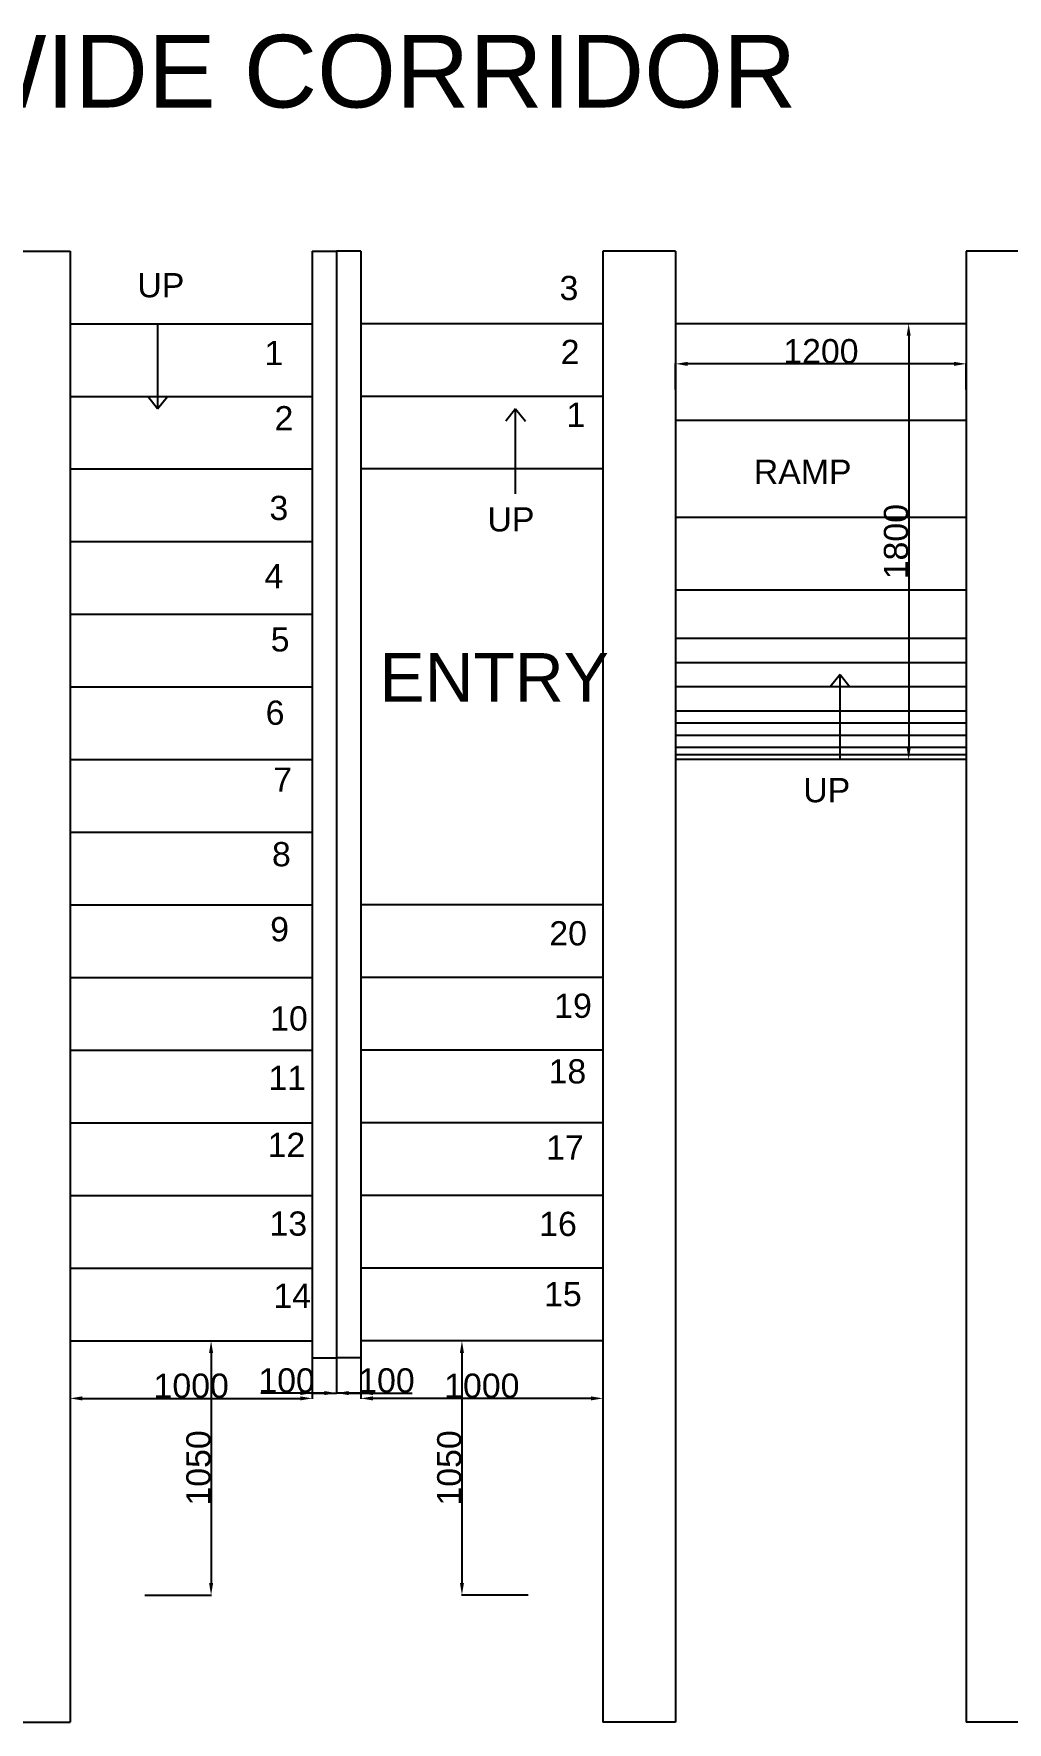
# Model space of a CAD drawing. Header units: millimetres. Extents: x 31576 to 52476, y 11068 to 27658.
# Drawn here: x 40776 to 44795, y 11908 to 18880 of the extents above; entities that cross this region are included whole.
import ezdxf

# ---------------------------------------------------------------- set-up
doc = ezdxf.new("R2010")
doc.units = ezdxf.units.MM
doc.styles.get("Standard").update_dxf_attribs({"font": 'arial.ttf'})
doc.dimstyles.new('ISO-25', dxfattribs={"dimtxt": 100, "dimasz": 50, "dimexe": 1.25, "dimexo": 0.625, "dimtad": 1, "dimdec": 1, "dimtxsty": 'Standard', "dimcen": 2.5, "dimadec": 0, "dimazin": 0, "dimtfac": 1, "dimtdec": 1, "dimtmove": 0, "dimatfit": 3, "dimfxl": 1, "dimarcsym": 0})

# ---------------------------------------------------------------- blocks, each defined once
blk = doc.blocks.new('*D65')
at = {"color": 0, "lineweight": -2, "transparency": 16777216}
for p, q in [((41234.6, 13482.9), (41509.3, 13482.9)), ((41508, 13432.9), (41508, 12482.9)), ((41234.6, 12432.9), (41509.3, 12432.9))]:
    blk.add_line(p, q, dxfattribs=at)
at = {"color": 0, "transparency": 16777216}
for points in [[(41499.7, 13432.9), (41516.4, 13432.9), (41508, 13482.9)], [(41499.7, 12482.9), (41516.4, 12482.9), (41508, 12432.9)]]:
    blk.add_solid(points, dxfattribs=at)
at = {"layer": 'Defpoints', "color": 0, "transparency": 16777216}
for p in [(41234, 13482.9), (41234, 12432.9), (41508, 12432.9)]:
    blk.add_point(p, dxfattribs=at)
at = {"color": 0, "transparency": 16777216, "insert": (41456.4, 12957.9), "char_height": 100, "attachment_point": 5, "rotation": 90}
blk.add_mtext('1050', dxfattribs=at)
blk = doc.blocks.new('*D66')
at = {"color": 0, "lineweight": -2, "transparency": 16777216}
for p, q in [((40925.9, 13482.2), (40925.9, 13243.9)), ((41925.9, 13482.2), (41925.9, 13243.9)), ((40975.9, 13245.1), (41875.9, 13245.1))]:
    blk.add_line(p, q, dxfattribs=at)
at = {"color": 0, "transparency": 16777216}
for points in [[(40975.9, 13253.5), (40975.9, 13236.8), (40925.9, 13245.1)], [(41875.9, 13253.5), (41875.9, 13236.8), (41925.9, 13245.1)]]:
    blk.add_solid(points, dxfattribs=at)
at = {"layer": 'Defpoints', "color": 0, "transparency": 16777216}
for p in [(40925.9, 13482.9), (41925.9, 13482.9), (41925.9, 13245.1)]:
    blk.add_point(p, dxfattribs=at)
at = {"color": 0, "transparency": 16777216, "insert": (41425.9, 13296.8), "char_height": 100, "attachment_point": 5}
blk.add_mtext('1000', dxfattribs=at)
blk = doc.blocks.new('*D67')
at = {"color": 0, "lineweight": -2, "transparency": 16777216}
for p, q in [((41925.9, 13411.8), (41925.9, 13265.7)), ((42025.9, 13411.8), (42025.9, 13265.7)), ((41875.9, 13267), (41825.9, 13267)), ((41925.9, 13267), (42025.9, 13267)), ((42075.9, 13267), (42338.3, 13267))]:
    blk.add_line(p, q, dxfattribs=at)
at = {"color": 0, "transparency": 16777216}
for points in [[(41875.9, 13275.3), (41875.9, 13258.7), (41925.9, 13267)], [(42075.9, 13275.3), (42075.9, 13258.7), (42025.9, 13267)]]:
    blk.add_solid(points, dxfattribs=at)
at = {"layer": 'Defpoints', "color": 0, "transparency": 16777216}
for p in [(41925.9, 13412.4), (42025.9, 13412.4), (42025.9, 13267)]:
    blk.add_point(p, dxfattribs=at)
at = {"color": 0, "transparency": 16777216, "insert": (42232.1, 13318.7), "char_height": 100, "attachment_point": 5}
blk.add_mtext('100', dxfattribs=at)
blk = doc.blocks.new('*D183')
at = {"color": 0, "lineweight": -2, "transparency": 16777216}
for p, q in [((43425.9, 17410.9), (43425.9, 17518.3)), ((44575.9, 17517.1), (43475.9, 17517.1)), ((44625.9, 17410.9), (44625.9, 17518.3))]:
    blk.add_line(p, q, dxfattribs=at)
at = {"color": 0, "transparency": 16777216}
for points in [[(43475.9, 17525.4), (43475.9, 17508.7), (43425.9, 17517.1)], [(44575.9, 17525.4), (44575.9, 17508.7), (44625.9, 17517.1)]]:
    blk.add_solid(points, dxfattribs=at)
at = {"layer": 'Defpoints', "color": 0, "transparency": 16777216}
for p in [(43425.9, 17517.1), (43425.9, 17410.3), (44625.9, 17410.3)]:
    blk.add_point(p, dxfattribs=at)
at = {"color": 0, "transparency": 16777216, "insert": (44025.9, 17568.7), "char_height": 100, "attachment_point": 5}
blk.add_mtext('1200', dxfattribs=at)
blk = doc.blocks.new('*D184')
at = {"color": 0, "lineweight": -2, "transparency": 16777216}
for p, q in [((44465.9, 17682.9), (44386.9, 17682.9)), ((44388.2, 17632.9), (44388.2, 15932.9)), ((44465.9, 15882.9), (44386.9, 15882.9))]:
    blk.add_line(p, q, dxfattribs=at)
at = {"color": 0, "transparency": 16777216}
for points in [[(44379.8, 17632.9), (44396.5, 17632.9), (44388.2, 17682.9)], [(44379.8, 15932.9), (44396.5, 15932.9), (44388.2, 15882.9)]]:
    blk.add_solid(points, dxfattribs=at)
at = {"layer": 'Defpoints', "color": 0, "transparency": 16777216}
for p in [(44466.6, 17682.9), (44388.2, 15882.9), (44466.6, 15882.9)]:
    blk.add_point(p, dxfattribs=at)
at = {"color": 0, "transparency": 16777216, "insert": (44336.5, 16782.9), "char_height": 100, "attachment_point": 5, "rotation": 90}
blk.add_mtext('1800', dxfattribs=at)
blk = doc.blocks.new('*D121')
at = {"color": 0, "lineweight": -2, "transparency": 16777216}
for p, q in [((42817.1, 13482.9), (42542.5, 13482.9)), ((42543.7, 13432.9), (42543.7, 12482.9)), ((42817.1, 12432.9), (42542.5, 12432.9))]:
    blk.add_line(p, q, dxfattribs=at)
at = {"color": 0, "transparency": 16777216}
for points in [[(42535.4, 13432.9), (42552, 13432.9), (42543.7, 13482.9)], [(42535.4, 12482.9), (42552, 12482.9), (42543.7, 12432.9)]]:
    blk.add_solid(points, dxfattribs=at)
at = {"layer": 'Defpoints', "color": 0, "transparency": 16777216}
for p in [(42817.8, 13482.9), (42543.7, 12432.9), (42817.8, 12432.9)]:
    blk.add_point(p, dxfattribs=at)
at = {"color": 0, "transparency": 16777216, "insert": (42492, 12957.9), "char_height": 100, "attachment_point": 5, "rotation": 90}
blk.add_mtext('1050', dxfattribs=at)
blk = doc.blocks.new('*D185')
at = {"color": 0, "lineweight": -2, "transparency": 16777216}
for p, q in [((42125.9, 13482.2), (42125.9, 13243.9)), ((43125.9, 13482.2), (43125.9, 13243.9)), ((43075.9, 13245.1), (42175.9, 13245.1))]:
    blk.add_line(p, q, dxfattribs=at)
at = {"color": 0, "transparency": 16777216}
for points in [[(42175.9, 13253.5), (42175.9, 13236.8), (42125.9, 13245.1)], [(43075.9, 13253.5), (43075.9, 13236.8), (43125.9, 13245.1)]]:
    blk.add_solid(points, dxfattribs=at)
at = {"layer": 'Defpoints', "color": 0, "transparency": 16777216}
for p in [(42125.9, 13482.9), (43125.9, 13482.9), (42125.9, 13245.1)]:
    blk.add_point(p, dxfattribs=at)
at = {"color": 0, "transparency": 16777216, "insert": (42625.9, 13296.8), "char_height": 100, "attachment_point": 5}
blk.add_mtext('1000', dxfattribs=at)
blk = doc.blocks.new('*D186')
at = {"color": 0, "lineweight": -2, "transparency": 16777216}
for p, q in [((42025.9, 13411.8), (42025.9, 13265.7)), ((42125.9, 13411.8), (42125.9, 13265.7)), ((41975.9, 13267), (41713.4, 13267)), ((42125.9, 13267), (42025.9, 13267)), ((42175.9, 13267), (42225.9, 13267))]:
    blk.add_line(p, q, dxfattribs=at)
at = {"color": 0, "transparency": 16777216}
for points in [[(41975.9, 13275.3), (41975.9, 13258.7), (42025.9, 13267)], [(42175.9, 13275.3), (42175.9, 13258.7), (42125.9, 13267)]]:
    blk.add_solid(points, dxfattribs=at)
at = {"layer": 'Defpoints', "color": 0, "transparency": 16777216}
for p in [(42025.9, 13412.4), (42125.9, 13412.4), (42025.9, 13267)]:
    blk.add_point(p, dxfattribs=at)
at = {"color": 0, "transparency": 16777216, "insert": (41819.7, 13318.7), "char_height": 100, "attachment_point": 5}
blk.add_mtext('100', dxfattribs=at)

msp = doc.modelspace()

# ---------------------------------------------------------------- linework, layer by layer
for p, q in [((40625.88, 17982.87), (40925.88, 17982.87)), ((40925.88, 17982.87), (40925.88, 11907.87)), ((41925.88, 17982.87), (41925.88, 13412.44)), ((41925.88, 17982.87), (42025.88, 17982.87)), ((42025.88, 17982.87), (42025.88, 13412.44)), ((42025.88, 17982.87), (42025.88, 13412.44)), ((42125.88, 17982.87), (42025.88, 17982.87)), ((42125.88, 17982.87), (42125.88, 13412.44)), ((43125.88, 17982.87), (43125.88, 11907.87)), ((43425.88, 17982.87), (43125.88, 17982.87)), ((43425.88, 17982.87), (43425.88, 11907.87)), ((44925.88, 17982.87), (44625.88, 17982.87)), ((44625.88, 17982.87), (44625.88, 11907.87)), ((40925.88, 17682.87), (41925.88, 17682.87)), ((41286.75, 17682.87), (41286.75, 17331.34)), ((43125.88, 17682.87), (42125.88, 17682.87)), ((44625.88, 17682.87), (43425.88, 17682.87)), ((40925.88, 17382.87), (41925.88, 17382.87)), ((41286.75, 17331.34), (41246.66, 17382.87)), ((41286.75, 17331.34), (41327.81, 17382.87)), ((43125.88, 17382.87), (42125.88, 17382.87)), ((42765, 17331.34), (42724.91, 17279.8)), ((42765, 16979.8), (42765, 17331.34)), ((42765, 17331.34), (42806.06, 17279.8)), ((44625.88, 17282.87), (43425.88, 17282.87)), ((40925.88, 17082.87), (41925.88, 17082.87)), ((43125.88, 17082.87), (42125.88, 17082.87)), ((44625.88, 16882.87), (43425.88, 16882.87)), ((40925.88, 16782.87), (41925.88, 16782.87)), ((44625.88, 16582.87), (43425.88, 16582.87)), ((40925.88, 16482.87), (41925.88, 16482.87)), ((44625.88, 16382.87), (43425.88, 16382.87)), ((44625.88, 16282.87), (43425.88, 16282.87)), ((40925.88, 16182.87), (41925.88, 16182.87)), ((44625.88, 16182.87), (43425.88, 16182.87)), ((44104.71, 16234.4), (44064.62, 16182.87)), ((44104.71, 15882.87), (44104.71, 16234.4)), ((44104.71, 16234.4), (44145.77, 16182.87)), ((44625.88, 16082.87), (43425.88, 16082.87)), ((44625.88, 16032.87), (43425.88, 16032.87)), ((44625.88, 15982.87), (43425.88, 15982.87)), ((44625.88, 15932.87), (43425.88, 15932.87)), ((44625.88, 15902.87), (43425.88, 15902.87)), ((40925.88, 15882.87), (41925.88, 15882.87)), ((44625.88, 15882.87), (43425.88, 15882.87)), ((40925.88, 15582.87), (41925.88, 15582.87)), ((40925.88, 15282.87), (41925.88, 15282.87)), ((43125.88, 15282.87), (42125.88, 15282.87)), ((40925.88, 14982.87), (41925.88, 14982.87)), ((43125.88, 14982.87), (42125.88, 14982.87)), ((40925.88, 14682.87), (41925.88, 14682.87)), ((43125.88, 14682.87), (42125.88, 14682.87)), ((40925.88, 14382.87), (41925.88, 14382.87)), ((43125.88, 14382.87), (42125.88, 14382.87)), ((40925.88, 14082.87), (41925.88, 14082.87)), ((43125.88, 14082.87), (42125.88, 14082.87)), ((40925.88, 13782.87), (41925.88, 13782.87)), ((43125.88, 13782.87), (42125.88, 13782.87)), ((40925.88, 13482.87), (41925.88, 13482.87)), ((40925.88, 13482.87), (40925.88, 12432.87)), ((43125.88, 13482.87), (42125.88, 13482.87)), ((43125.88, 13482.87), (43125.88, 12432.87)), ((41925.88, 13412.44), (42025.88, 13412.44)), ((42125.88, 13412.44), (42025.88, 13412.44)), ((40625.88, 11907.87), (40925.88, 11907.87)), ((43425.88, 11907.87), (43125.88, 11907.87)), ((44925.88, 11907.87), (44625.88, 11907.87))]:
    msp.add_line(p, q)

# ---------------------------------------------------------------- texts
for s, height, p in [('1350 WIDE CORRIDOR', 300, (39383.89, 18575.61)), ('UP', 100, (41203.66, 17791.83)), ('3', 100, (42946.76, 17780.3)), ('1', 100, (41727.95, 17511.74)), ('2', 100, (42951.48, 17516.24)), ('2', 100, (41769.86, 17242.52)), ('1', 100, (42975.08, 17256.9)), ('RAMP', 100, (43748.67, 17021.49)), ('3', 100, (41748.97, 16872.04)), ('UP', 100, (42649.12, 16825.04)), ('4', 100, (41728.08, 16590.27)), ('5', 100, (41754.2, 16329.37)), (' ENTRY', 200, (42125.88, 16122.59)), ('6', 100, (41733.31, 16026.73)), ('7', 100, (41764.64, 15750.17)), ('UP', 100, (43953.06, 15706.75)), ('8', 100, (41759.42, 15442.31)), ('9', 100, (41752.03, 15132.69)), ('20', 100, (42904.41, 15115.66)), ('10', 100, (41752.03, 14763.96)), ('19', 100, (42924.76, 14816.49)), ('18', 100, (42901.51, 14545.58)), ('11', 100, (41744.75, 14518.45)), ('12', 100, (41741.41, 14241.9)), ('17', 100, (42891.46, 14231.49)), ('13', 100, (41749.24, 13916.98)), ('16', 100, (42862.74, 13915.8)), ('14', 100, (41765, 13619.01)), ('15', 100, (42882.85, 13625.93))]:
    msp.add_text(s, height=height).set_placement(p)

# ---------------------------------------------------------------- dimensions: what is measured, and where the dimension line sits
for base, p1, p2, angle, picture, middle in [((44388.17, 15882.87), (44466.56, 17682.87), (44466.56, 15882.87), 90, '*D184', (44336.49, 16782.87)), ((43425.88, 17517.06), (44625.88, 17410.26), (43425.88, 17410.26), 180, '*D183', (44025.88, 17568.75)), ((41508.04, 12432.87), (41234, 13482.87), (41234, 12432.87), 90, '*D65', (41456.36, 12957.87)), ((42125.88, 13245.12), (43125.88, 13482.87), (42125.88, 13482.87), 180, '*D185', (42625.88, 13296.8)), ((42543.71, 12432.87), (42817.76, 13482.87), (42817.76, 12432.87), 90, '*D121', (42492.03, 12957.87)), ((42025.88, 13266.99), (42125.88, 13412.44), (42025.88, 13412.44), 180, '*D186', (41819.66, 13318.68))]:
    dim = msp.add_linear_dim(base=base, p1=p1, p2=p2, angle=angle, dimstyle='ISO-25')
    dim.commit()
    dim.dimension.update_dxf_attribs({"geometry": picture, "text_midpoint": middle})
for base, p1, p2, picture, middle in [((41925.88, 13245.12), (40925.88, 13482.87), (41925.88, 13482.87), '*D66', (41425.88, 13296.8)), ((42025.88, 13266.99), (41925.88, 13412.44), (42025.88, 13412.44), '*D67', (42232.09, 13318.68))]:
    dim = msp.add_linear_dim(base=base, p1=p1, p2=p2, dimstyle='ISO-25')
    dim.commit()
    dim.dimension.update_dxf_attribs({"geometry": picture, "text_midpoint": middle})

doc.saveas('drawing.dxf')
